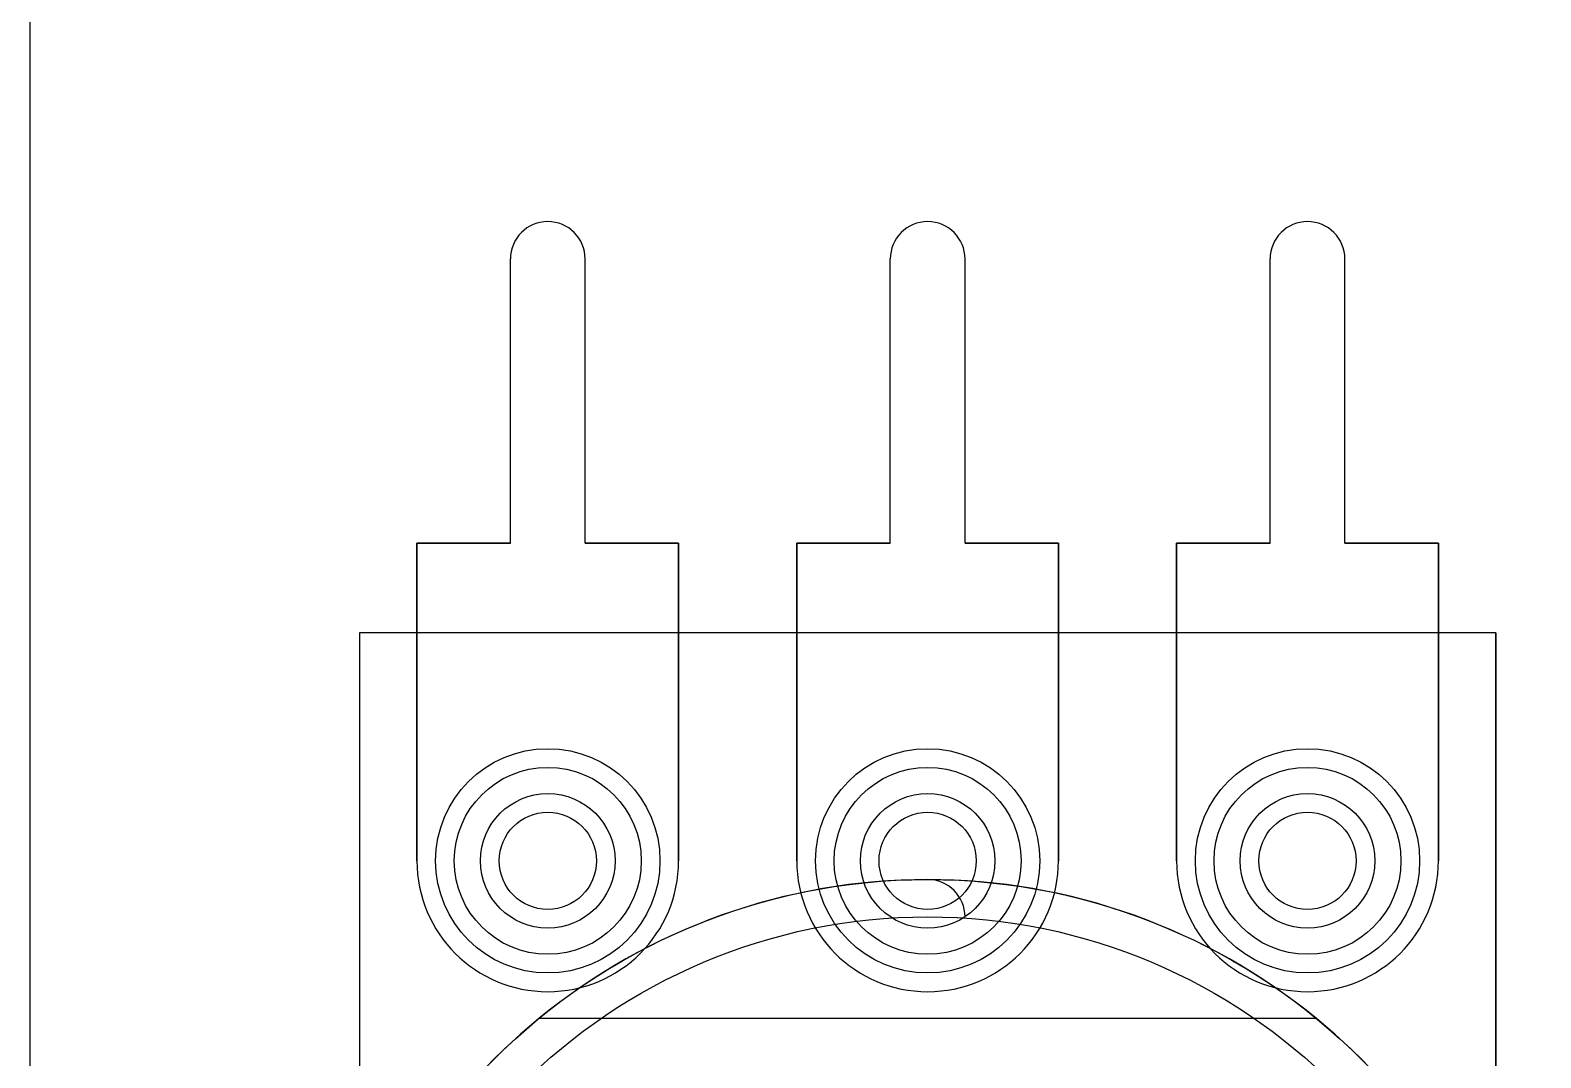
# Model space of a CAD drawing. Header units: millimetres. Extents: x -107 to 32, y -62 to 1.
# Drawn here: x -106.68 to -86.48, y -43.94 to -30.2 of the extents above; entities that cross this region are included whole.
import ezdxf

# ---------------------------------------------------------------- set-up
doc = ezdxf.new("R2010")
doc.units = ezdxf.units.MM
doc.layers.add('Pad', color=7, linetype='CONTINUOUS')
doc.layers.add('Part__Feature014', color=7, linetype='CONTINUOUS')

msp = doc.modelspace()

# ---------------------------------------------------------------- linework, layer by layer
at = {"layer": 'Pad'}
for p, q in [((-106.682, -56.7617), (-106.682, -3.63833)), ((-106.682, -56.7617, 2), (-106.682, -3.63833, 2)), ((-106.682, -56.7617), (-106.682, -3.63833)), ((-106.682, -56.7617, 2), (-106.682, -3.63833, 2))]:
    msp.add_line(p, q, dxfattribs=at)
at = {"layer": 'Part__Feature014'}
for p, q in [((-94.68, -32.76, -6.5), (-94.68, -32.76, -6)), ((-94.68, -32.76, -6.5), (-94.68, -32.76, -6)), ((-100.26, -37.06, -6.5), (-100.26, -33.26, -6.5)), ((-100.26, -33.26, -6.5), (-100.26, -33.26, -6)), ((-100.26, -37.06, -6), (-100.26, -33.26, -6)), ((-100.26, -33.26, -6.5), (-100.26, -33.26, -6)), ((-100.26, -37.06, -6.5), (-100.26, -33.26, -6.5)), ((-100.26, -37.06, -6), (-100.26, -33.26, -6)), ((-99.26, -37.06, -6.5), (-99.26, -33.26, -6.5)), ((-99.26, -33.26, -6), (-99.26, -33.26, -6.5)), ((-99.26, -37.06, -6), (-99.26, -33.26, -6)), ((-99.26, -33.26, -6), (-99.26, -33.26, -6.5)), ((-99.26, -37.06, -6), (-99.26, -33.26, -6)), ((-99.26, -37.06, -6.5), (-99.26, -33.26, -6.5)), ((-95.18, -33.26, -6.5), (-95.18, -33.26, -6)), ((-95.18, -37.06, -6.5), (-95.18, -33.26, -6.5)), ((-95.18, -37.06, -6), (-95.18, -33.26, -6)), ((-95.18, -33.26, -6.5), (-95.18, -33.26, -6)), ((-95.18, -37.06, -6.5), (-95.18, -33.26, -6.5)), ((-95.18, -37.06, -6), (-95.18, -33.26, -6)), ((-94.18, -37.06, -6.5), (-94.18, -33.26, -6.5)), ((-94.18, -33.26, -6), (-94.18, -33.26, -6.5)), ((-94.18, -37.06, -6), (-94.18, -33.26, -6)), ((-94.18, -33.26, -6), (-94.18, -33.26, -6.5)), ((-94.18, -37.06, -6), (-94.18, -33.26, -6)), ((-94.18, -37.06, -6.5), (-94.18, -33.26, -6.5)), ((-90.1, -37.06, -6.5), (-90.1, -33.26, -6.5)), ((-90.1, -33.26, -6.5), (-90.1, -33.26, -6)), ((-90.1, -37.06, -6), (-90.1, -33.26, -6)), ((-90.1, -33.26, -6.5), (-90.1, -33.26, -6)), ((-90.1, -37.06, -6.5), (-90.1, -33.26, -6.5)), ((-90.1, -37.06, -6), (-90.1, -33.26, -6)), ((-89.1, -37.06, -6.5), (-89.1, -33.26, -6.5)), ((-89.1, -33.26, -6), (-89.1, -33.26, -6.5)), ((-89.1, -37.06, -6), (-89.1, -33.26, -6)), ((-89.1, -33.26, -6), (-89.1, -33.26, -6.5)), ((-89.1, -37.06, -6), (-89.1, -33.26, -6)), ((-89.1, -37.06, -6.5), (-89.1, -33.26, -6.5)), ((-101.51, -41.31, -6.5), (-101.51, -37.06, -6.5)), ((-101.51, -37.06, -6.5), (-100.26, -37.06, -6.5)), ((-100.26, -37.06, -6), (-101.51, -37.06, -6)), ((-101.51, -37.06, -6), (-101.51, -38.26, -6)), ((-101.51, -37.06, -6.5), (-100.26, -37.06, -6.5)), ((-101.51, -37.06, -6), (-101.51, -37.06, -6.5)), ((-100.26, -37.06, -6), (-101.51, -37.06, -6)), ((-101.51, -37.06, -6), (-101.51, -38.26, -6)), ((-101.51, -37.06, -6), (-101.51, -37.06, -6.5)), ((-101.51, -41.31, -6.5), (-101.51, -37.06, -6.5)), ((-100.26, -37.06, -6), (-100.26, -37.06, -6.5)), ((-100.26, -37.06, -6), (-100.26, -37.06, -6.5)), ((-99.26, -37.06, -6.5), (-98.01, -37.06, -6.5)), ((-98.01, -37.06, -6), (-99.26, -37.06, -6)), ((-99.26, -37.06, -6.5), (-99.26, -37.06, -6)), ((-99.26, -37.06, -6.5), (-99.26, -37.06, -6)), ((-98.01, -37.06, -6), (-99.26, -37.06, -6)), ((-99.26, -37.06, -6.5), (-98.01, -37.06, -6.5)), ((-98.01, -37.06, -6.5), (-98.01, -41.31, -6.5)), ((-98.01, -38.26, -6), (-98.01, -37.06, -6)), ((-98.01, -37.06, -6), (-98.01, -37.06, -6.5)), ((-98.01, -37.06, -6.5), (-98.01, -41.31, -6.5)), ((-98.01, -37.06, -6), (-98.01, -37.06, -6.5)), ((-98.01, -38.26, -6), (-98.01, -37.06, -6)), ((-96.43, -41.31, -6.5), (-96.43, -37.06, -6.5)), ((-96.43, -37.06, -6.5), (-95.18, -37.06, -6.5)), ((-95.18, -37.06, -6), (-96.43, -37.06, -6)), ((-96.43, -37.06, -6), (-96.43, -38.26, -6)), ((-96.43, -37.06, -6.5), (-95.18, -37.06, -6.5)), ((-96.43, -37.06, -6), (-96.43, -37.06, -6.5)), ((-95.18, -37.06, -6), (-96.43, -37.06, -6)), ((-96.43, -37.06, -6), (-96.43, -38.26, -6)), ((-96.43, -37.06, -6), (-96.43, -37.06, -6.5)), ((-96.43, -41.31, -6.5), (-96.43, -37.06, -6.5)), ((-95.18, -37.06, -6), (-95.18, -37.06, -6.5)), ((-95.18, -37.06, -6), (-95.18, -37.06, -6.5)), ((-94.18, -37.06, -6.5), (-92.93, -37.06, -6.5)), ((-92.93, -37.06, -6), (-94.18, -37.06, -6)), ((-94.18, -37.06, -6.5), (-94.18, -37.06, -6)), ((-94.18, -37.06, -6.5), (-94.18, -37.06, -6)), ((-92.93, -37.06, -6), (-94.18, -37.06, -6)), ((-94.18, -37.06, -6.5), (-92.93, -37.06, -6.5)), ((-92.93, -37.06, -6.5), (-92.93, -41.31, -6.5)), ((-92.93, -38.26, -6), (-92.93, -37.06, -6)), ((-92.93, -37.06, -6), (-92.93, -37.06, -6.5)), ((-92.93, -37.06, -6.5), (-92.93, -41.31, -6.5)), ((-92.93, -37.06, -6), (-92.93, -37.06, -6.5)), ((-92.93, -38.26, -6), (-92.93, -37.06, -6)), ((-91.35, -41.31, -6.5), (-91.35, -37.06, -6.5)), ((-91.35, -37.06, -6.5), (-90.1, -37.06, -6.5)), ((-90.1, -37.06, -6), (-91.35, -37.06, -6)), ((-91.35, -37.06, -6), (-91.35, -38.26, -6)), ((-91.35, -37.06, -6.5), (-90.1, -37.06, -6.5)), ((-91.35, -37.06, -6), (-91.35, -37.06, -6.5)), ((-90.1, -37.06, -6), (-91.35, -37.06, -6)), ((-91.35, -37.06, -6), (-91.35, -38.26, -6)), ((-91.35, -37.06, -6), (-91.35, -37.06, -6.5)), ((-91.35, -41.31, -6.5), (-91.35, -37.06, -6.5)), ((-90.1, -37.06, -6), (-90.1, -37.06, -6.5)), ((-90.1, -37.06, -6), (-90.1, -37.06, -6.5)), ((-89.1, -37.06, -6.5), (-87.85, -37.06, -6.5)), ((-87.85, -37.06, -6), (-89.1, -37.06, -6)), ((-89.1, -37.06, -6.5), (-89.1, -37.06, -6)), ((-89.1, -37.06, -6.5), (-89.1, -37.06, -6)), ((-87.85, -37.06, -6), (-89.1, -37.06, -6)), ((-89.1, -37.06, -6.5), (-87.85, -37.06, -6.5)), ((-87.85, -37.06, -6.5), (-87.85, -41.31, -6.5)), ((-87.85, -38.26, -6), (-87.85, -37.06, -6)), ((-87.85, -37.06, -6), (-87.85, -37.06, -6.5)), ((-87.85, -37.06, -6.5), (-87.85, -41.31, -6.5)), ((-87.85, -37.06, -6), (-87.85, -37.06, -6.5)), ((-87.85, -38.26, -6), (-87.85, -37.06, -6)), ((-102.28, -38.26, -6), (-102.28, -45.9534, -6)), ((-101.51, -38.26, -6), (-102.28, -38.26, -6)), ((-102.28, -38.26, -6), (-102.28, -45.9534, -6)), ((-102.28, -38.26, -4.75), (-102.28, -45.9534, -4.75)), ((-102.28, -38.26, -6), (-102.28, -38.26, -4.75)), ((-101.51, -38.26, -6), (-102.28, -38.26, -6)), ((-102.28, -38.26, -6), (-102.28, -38.26, -4.75)), ((-87.08, -38.26, -4.75), (-102.28, -38.26, -4.75)), ((-87.08, -38.26, -4.75), (-102.28, -38.26, -4.75)), ((-102.28, -38.26, -4.75), (-102.28, -45.9534, -4.75)), ((-98.01, -38.26, -6), (-101.51, -38.26, -6)), ((-101.51, -38.26, -6), (-101.51, -41.31, -6)), ((-101.51, -38.26, -6), (-101.51, -41.31, -6)), ((-98.01, -38.26, -6), (-101.51, -38.26, -6)), ((-98.01, -41.31, -6), (-98.01, -38.26, -6)), ((-98.01, -41.31, -6), (-98.01, -38.26, -6)), ((-96.43, -38.26, -6), (-98.01, -38.26, -6)), ((-96.43, -38.26, -6), (-98.01, -38.26, -6)), ((-92.93, -38.26, -6), (-96.43, -38.26, -6)), ((-96.43, -38.26, -6), (-96.43, -41.31, -6)), ((-96.43, -38.26, -6), (-96.43, -41.31, -6)), ((-92.93, -38.26, -6), (-96.43, -38.26, -6)), ((-92.93, -41.31, -6), (-92.93, -38.26, -6)), ((-92.93, -41.31, -6), (-92.93, -38.26, -6)), ((-91.35, -38.26, -6), (-92.93, -38.26, -6)), ((-91.35, -38.26, -6), (-92.93, -38.26, -6)), ((-87.85, -38.26, -6), (-91.35, -38.26, -6)), ((-91.35, -38.26, -6), (-91.35, -41.31, -6)), ((-91.35, -38.26, -6), (-91.35, -41.31, -6)), ((-87.85, -38.26, -6), (-91.35, -38.26, -6)), ((-87.85, -41.31, -6), (-87.85, -38.26, -6)), ((-87.85, -41.31, -6), (-87.85, -38.26, -6)), ((-87.08, -38.26, -6), (-87.85, -38.26, -6)), ((-87.08, -38.26, -6), (-87.85, -38.26, -6)), ((-87.08, -38.26, -6), (-87.08, -45.9534, -6)), ((-87.08, -38.26, -6), (-87.08, -45.9534, -6)), ((-87.08, -38.26, -6), (-87.08, -38.26, -4.75)), ((-87.08, -45.9534, -4.75), (-87.08, -38.26, -4.75)), ((-87.08, -38.26, -6), (-87.08, -38.26, -4.75)), ((-87.08, -45.9534, -4.75), (-87.08, -38.26, -4.75)), ((-99.76, -39.81, -4.5), (-99.76, -39.81, -4.75)), ((-99.76, -39.81, -4.5), (-99.76, -39.81, -4.75)), ((-94.68, -39.81, -4.5), (-94.68, -39.81, -4.75)), ((-94.68, -39.81, -4.5), (-94.68, -39.81, -4.75)), ((-89.6, -39.81, -4.5), (-89.6, -39.81, -4.75)), ((-89.6, -39.81, -4.5), (-89.6, -39.81, -4.75)), ((-101.51, -41.31, -6), (-101.51, -41.31, -6.5)), ((-101.51, -41.31, -6), (-101.51, -41.31, -6.5)), ((-98.01, -41.31, -6), (-98.01, -41.31, -6.5)), ((-98.01, -41.31, -6), (-98.01, -41.31, -6.5)), ((-96.43, -41.31, -6), (-96.43, -41.31, -6.5)), ((-96.43, -41.31, -6), (-96.43, -41.31, -6.5)), ((-92.93, -41.31, -6), (-92.93, -41.31, -6.5)), ((-92.93, -41.31, -6), (-92.93, -41.31, -6.5)), ((-91.35, -41.31, -6), (-91.35, -41.31, -6.5)), ((-91.35, -41.31, -6), (-91.35, -41.31, -6.5)), ((-87.85, -41.31, -6), (-87.85, -41.31, -6.5)), ((-87.85, -41.31, -6), (-87.85, -41.31, -6.5)), ((-94.68, -41.56, -8), (-94.68, -41.56, -11.5)), ((-94.68, -41.56, -8), (-94.68, -41.56, -11.5)), ((-99.76, -41.96, -6.5), (-99.76, -41.96, -4.5)), ((-99.76, -41.96, -6.5), (-99.76, -41.96, -4.5)), ((-94.68, -41.96, -6.5), (-94.68, -41.96, -4.5)), ((-94.68, -41.96, -6.5), (-94.68, -41.96, -4.5)), ((-89.6, -41.96, -6.5), (-89.6, -41.96, -4.5)), ((-89.6, -41.96, -6.5), (-89.6, -41.96, -4.5)), ((-89.48, -43.4197, -6), (-99.88, -43.4197, -6)), ((-89.48, -43.4197, -8), (-99.88, -43.4197, -8)), ((-99.88, -43.4197, -6), (-99.88, -43.4197, -8)), ((-89.48, -43.4197, -8), (-99.88, -43.4197, -8)), ((-99.88, -43.4197, -6), (-99.88, -43.4197, -8)), ((-89.48, -43.4197, -6), (-99.88, -43.4197, -6)), ((-89.48, -43.4197, -8), (-89.48, -43.4197, -6)), ((-89.48, -43.4197, -8), (-89.48, -43.4197, -6))]:
    msp.add_line(p, q, dxfattribs=at)
for centre, radius in [((-99.76, -41.31), 1.5), ((-99.76, -41.31), 1.5), ((-99.76, -41.31), 1.5), ((-99.76, -41.31), 1.5), ((-94.68, -41.31), 1.5), ((-94.68, -41.31), 1.5), ((-94.68, -41.31), 1.5), ((-94.68, -41.31), 1.5), ((-89.6, -41.31), 1.5), ((-89.6, -41.31), 1.5), ((-89.6, -41.31), 1.5), ((-89.6, -41.31), 1.5), ((-99.76, -41.31), 1.25), ((-99.76, -41.31), 1.25), ((-94.68, -41.31), 1.25), ((-94.68, -41.31), 1.25), ((-89.6, -41.31), 1.25), ((-89.6, -41.31), 1.25), ((-99.76, -41.31), 0.9), ((-99.76, -41.31), 0.9), ((-94.68, -41.31), 0.9), ((-94.68, -41.31), 0.9), ((-89.6, -41.31), 0.9), ((-89.6, -41.31), 0.9), ((-99.76, -41.31), 0.65), ((-99.76, -41.31), 0.65), ((-99.76, -41.31), 0.65), ((-99.76, -41.31), 0.65), ((-94.68, -41.31), 0.65), ((-94.68, -41.31), 0.65), ((-94.68, -41.31), 0.65), ((-94.68, -41.31), 0.65), ((-89.6, -41.31), 0.65), ((-89.6, -41.31), 0.65), ((-89.6, -41.31), 0.65), ((-89.6, -41.31), 0.65), ((-94.68, -49.76), 8.2), ((-94.68, -49.76), 8.2), ((-94.68, -49.76), 7.7), ((-94.68, -49.76), 7.7)]:
    msp.add_circle(centre, radius, dxfattribs=at)
for centre, radius, start, end in [((-99.76, -33.26, -6.5), 0.5, 0, 180), ((-99.76, -33.26, -6.5), 0.5, 0, 180), ((-99.76, -33.26, -6), 0.5, 0, 180), ((-99.76, -33.26, -6), 0.5, 0, 180), ((-94.68, -33.26, -6), 0.5, 90, 180), ((-94.68, -33.26, -6.5), 0.5, 90, 180), ((-94.68, -33.26, -6.5), 0.5, 90, 180), ((-94.68, -33.26, -6), 0.5, 90, 180), ((-94.68, -33.26, -6.5), 0.5, 0, 90), ((-94.68, -33.26, -6.5), 0.5, 0, 90), ((-94.68, -33.26, -6), 0.5, 0, 90), ((-94.68, -33.26, -6), 0.5, 0, 90), ((-89.6, -33.26, -6.5), 0.5, 0, 180), ((-89.6, -33.26, -6.5), 0.5, 0, 180), ((-89.6, -33.26, -6), 0.5, 0, 180), ((-89.6, -33.26, -6), 0.5, 0, 180), ((-99.76, -40.06, -4.5), 0, 90, 0), ((-99.76, -40.06, -4.5), 0, 90, 0), ((-94.68, -40.06, -4.5), 0, 90, 0), ((-94.68, -40.06, -4.5), 0, 90, 0), ((-89.6, -40.06, -4.5), 0, 90, 0), ((-89.6, -40.06, -4.5), 0, 90, 0), ((-99.76, -41.31, -6.5), 1.75, -180, 0), ((-99.76, -41.31, -6), 1.75, -180, 0), ((-99.76, -41.31, -6.5), 1.75, -180, 0), ((-99.76, -41.31, -6), 1.75, -180, 0), ((-94.68, -41.31, -6.5), 1.75, 180, 0), ((-94.68, -41.31, -6), 1.75, 180, 0), ((-94.68, -41.31, -6.5), 1.75, 180, 0), ((-94.68, -41.31, -6), 1.75, 180, 0), ((-89.6, -41.31, -6.5), 1.75, 180, 0), ((-89.6, -41.31, -6), 1.75, 180, 0), ((-89.6, -41.31, -6.5), 1.75, 180, 0), ((-89.6, -41.31, -6), 1.75, 180, 0), ((-94.68, -49.76, -8), 8.2, 90, 129.357), ((-94.68, -49.76, -8), 8.2, 90, 129.357), ((-94.68, -49.76, -8), 8.2, 50.6433, 90), ((-94.68, -49.76, -8), 8.2, 50.6433, 90), ((-94.68, -42.06, -11.5), 0.5, 0, 90), ((-94.68, -42.06, -11.5), 0.5, 0, 90), ((-99.76, -42.21, -4.5), 0, 90, 0), ((-99.76, -42.21, -4.5), 0, 90, 0), ((-94.68, -42.21, -4.5), 0, 90, 0), ((-94.68, -42.21, -4.5), 0, 90, 0), ((-89.6, -42.21, -4.5), 0, 90, 0), ((-89.6, -42.21, -4.5), 0, 90, 0), ((-94.68, -49.76, -6), 8.2, 129.357, 50.6433), ((-94.68, -49.76, -6), 8.2, 129.357, 50.6433)]:
    msp.add_arc(centre, radius, start, end, dxfattribs=at)

doc.saveas('drawing.dxf')
